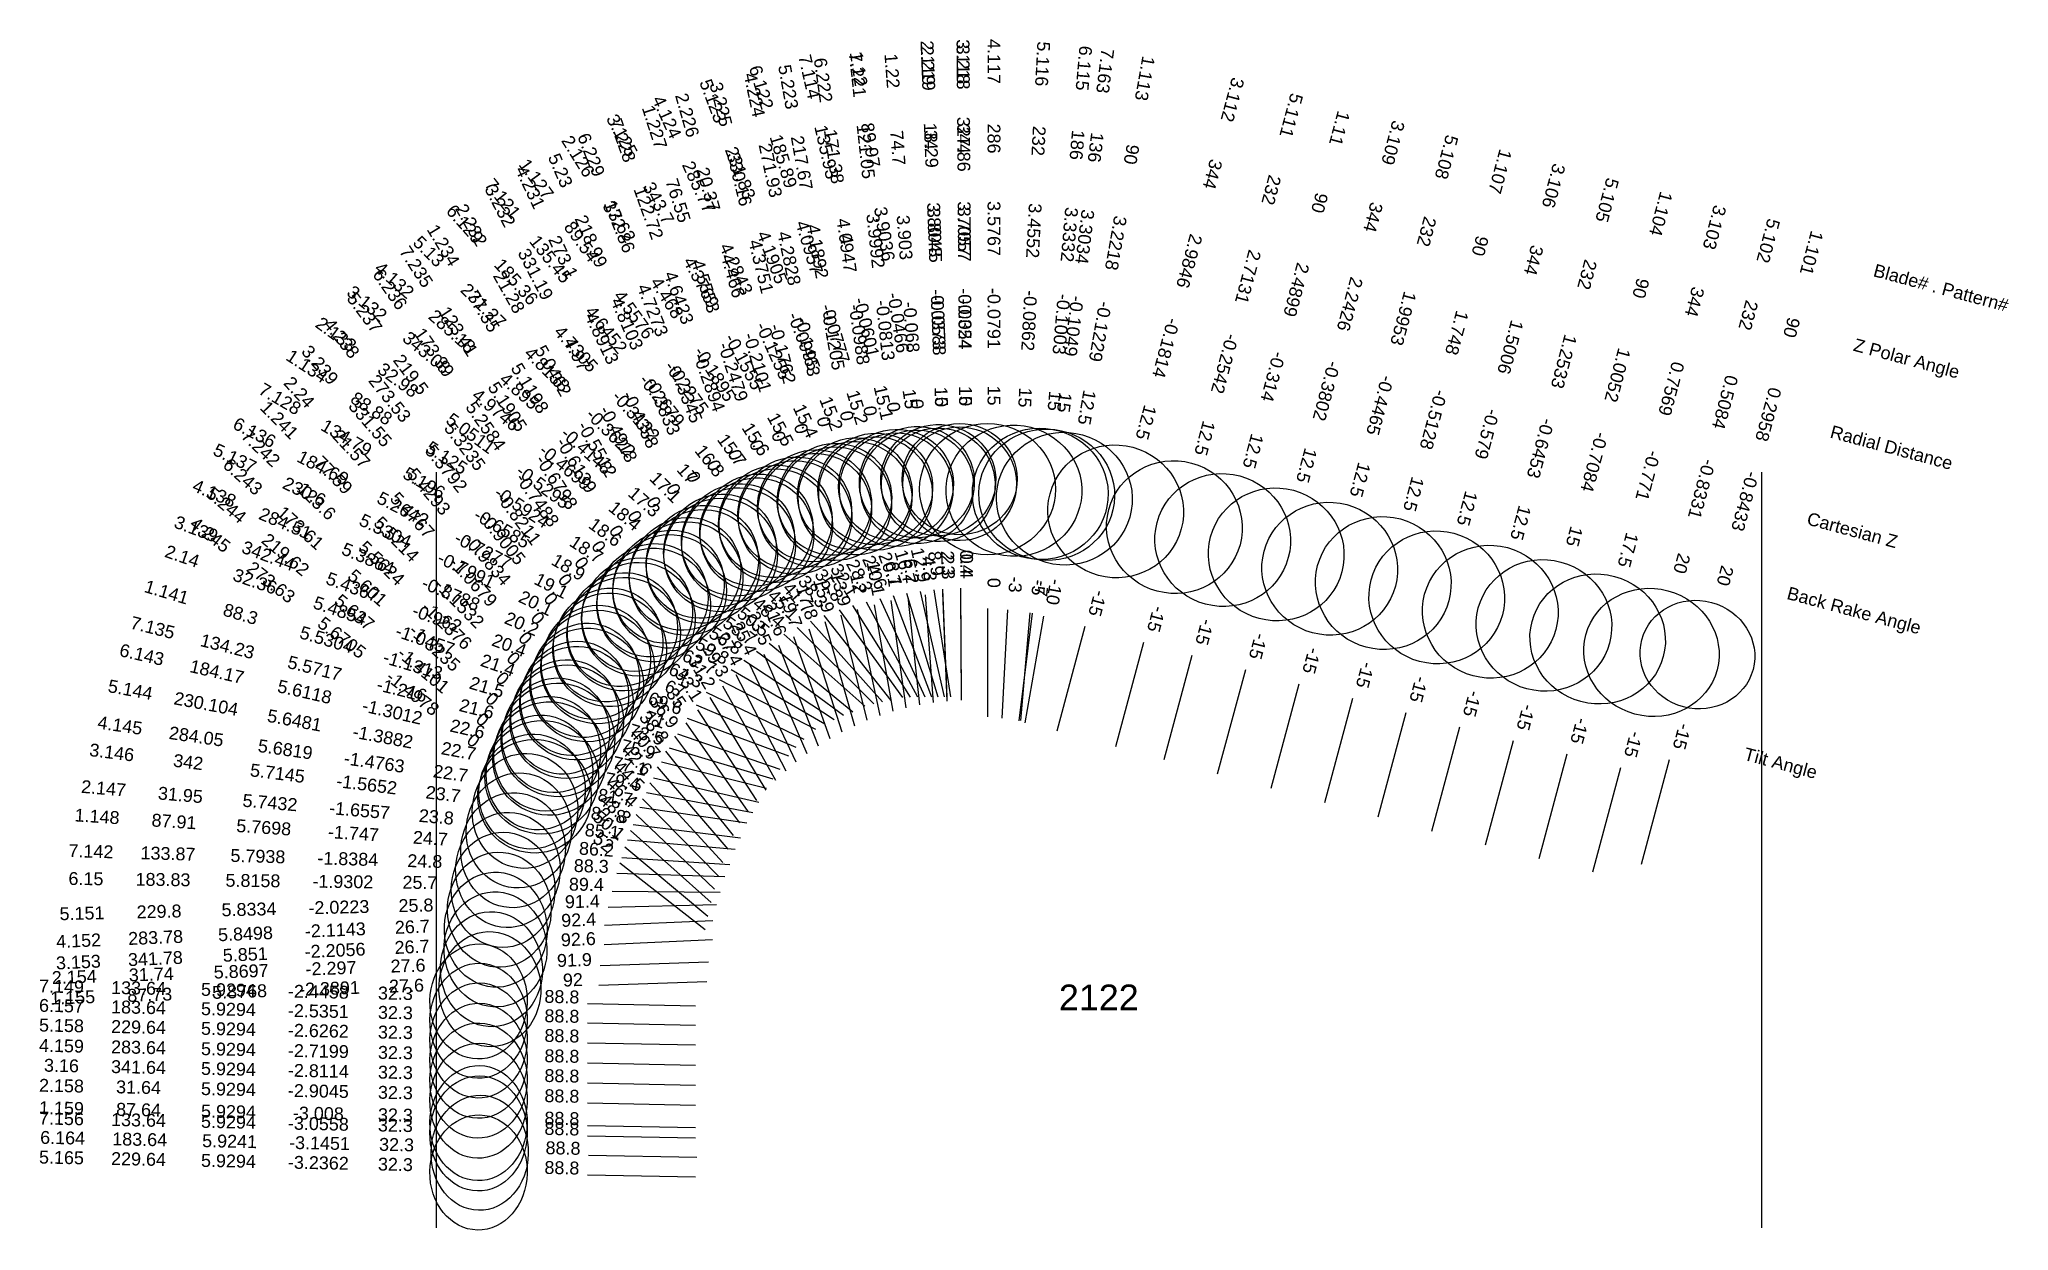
# Model space of a CAD drawing. Header units: inches. Extents: x 28.04 to 37.14, y 14.5 to 20.
import ezdxf
from ezdxf.enums import TextEntityAlignment as Align

# ---------------------------------------------------------------- set-up
doc = ezdxf.new("R2010")
doc.units = ezdxf.units.IN
doc.header["$MEASUREMENT"] = 0
for name, color, linetype, true_color in [('Blade_1', 30, 'Continuous', 0xff7f00), ('Blade_2', 7, 'Continuous', 0xcccc00), ('Blade_3', 7, 'Continuous', 0x00cc00), ('Blade_4', 7, 'Continuous', 0x00cccc), ('Blade_5', 7, 'Continuous', 0x0066cc), ('Blade_6', 190, 'Continuous', 0x7f00ff), ('Blade_7', 7, 'Continuous', 0xcc00cc)]:
    doc.layers.add(name, color=color, linetype=linetype, true_color=true_color)
doc.styles.get("Standard").update_dxf_attribs({"font": 'arial.ttf'})

msp = doc.modelspace()

# ---------------------------------------------------------------- linework, layer by layer
for p, q in [((29.875, 18), (29.875, 14.5083)), ((36, 18), (36, 14.5083))]:
    msp.add_line(p, q)
at = {"layer": 'Blade_1'}
for p, q in [((32.1344, 17.4335), (32.1719, 16.9349)), ((32.1742, 17.4559), (32.2514, 16.962)), ((31.737, 17.3642), (32.0295, 16.9587)), ((32.6824, 17.334), (32.5956, 16.8416)), ((31.5975, 17.276), (31.7504, 16.7999)), ((31.2961, 17.1316), (31.7143, 16.8575)), ((33.3674, 17.1533), (33.2379, 16.6703)), ((31.1392, 16.9584), (31.3982, 16.5307)), ((34.1093, 16.9545), (33.9798, 16.4715)), ((34.8521, 16.7589), (34.7227, 16.2759)), ((30.9523, 16.7255), (31.4316, 16.5833)), ((35.5739, 16.6704), (35.4445, 16.1874)), ((30.8291, 16.4902), (31.1795, 16.1335)), ((30.7326, 16.2199), (31.2315, 16.1871)), ((30.6264, 15.6286), (31.1261, 15.6462)), ((30.574, 14.9817), (31.0739, 14.9714))]:
    msp.add_line(p, q, dxfattribs=at)
for centre, major_axis, ratio in [((32.0964, 17.9534), (0.2628, 0.0411), 0.965718), ((32.097, 17.932), (0.2618, 0.0197), 1), ((32.7782, 17.8771), (0.3092, -0.0545), 0.976296), ((31.4424, 17.7725), (0.2157, 0.1556), 0.962524), ((31.4447, 17.7521), (0.2499, 0.0802), 1), ((33.5101, 17.686), (0.3033, -0.0813), 0.976296), ((34.252, 17.4872), (0.3033, -0.0813), 0.976296), ((30.8802, 17.3861), (0.2245, 0.136), 1), ((30.875, 17.4076), (0.1458, 0.2225), 0.947091), ((34.9948, 17.2916), (0.3033, -0.0813), 0.965926), ((35.7042, 17.1567), (0.2569, -0.0688), 0.939693), ((30.4786, 16.8468), (0.1872, 0.184), 1), ((30.4696, 16.8687), (0.0757, 0.255), 0.930517), ((30.2302, 16.253), (0.0175, 0.2654), 0.908376), ((30.1232, 15.6109), (-0.0094, 0.2658), 0.885973), ((30.0706, 14.992), (0.0055, 0.2659), 0.84566)]:
    msp.add_ellipse(centre, major_axis=major_axis, ratio=ratio, dxfattribs=at)
at = {"layer": 'Blade_2'}
for p, q in [((31.7998, 17.3841), (32.0658, 16.9607)), ((32.2154, 17.4596), (32.2355, 16.96)), ((32.2156, 17.4416), (32.2356, 16.942)), ((31.671, 17.3091), (31.808, 16.8282)), ((31.3546, 17.1723), (31.7575, 16.8762)), ((31.1985, 17.0127), (31.4432, 16.5767)), ((30.9906, 16.7901), (31.4632, 16.627)), ((30.8618, 16.564), (31.2002, 16.196)), ((30.7584, 16.3012), (31.2566, 16.2583)), ((30.6335, 15.72), (31.1332, 15.7369)), ((30.574, 15.0852), (31.0739, 15.0749))]:
    msp.add_line(p, q, dxfattribs=at)
for centre, major_axis, ratio in [((32.1952, 17.9627), (0.2658, 0.0107), 0.965926), ((32.1955, 17.9412), (0.2623, 0.0105), 1), ((31.532, 17.8105), (0.2252, 0.1415), 0.963194), ((31.534, 17.7899), (0.2525, 0.0719), 1), ((30.9538, 17.4488), (0.2289, 0.1285), 1), ((30.9489, 17.4705), (0.1575, 0.2143), 0.948014), ((30.5233, 16.9321), (0.1932, 0.1777), 1), ((30.5146, 16.9543), (0.0867, 0.2515), 0.93124), ((30.2568, 16.3443), (0.0228, 0.265), 0.91513), ((30.1303, 15.703), (-0.009, 0.2658), 0.886106), ((30.0706, 15.0955), (0.0055, 0.2659), 0.84566)]:
    msp.add_ellipse(centre, major_axis=major_axis, ratio=ratio, dxfattribs=at)
at = {"layer": 'Blade_3'}
for p, q in [((31.862, 17.4013), (32.0993, 16.9612)), ((32.2978, 17.4641), (32.3013, 16.9641)), ((32.2978, 17.446), (32.3013, 16.946)), ((31.745, 17.3384), (31.8651, 16.8531)), ((31.4141, 17.2101), (31.8001, 16.8923)), ((32.8727, 17.2859), (32.7432, 16.8029)), ((31.2601, 17.0643), (31.4902, 16.6203)), ((33.6147, 17.0871), (33.4852, 16.6041)), ((31.0353, 16.8627), (31.504, 16.6886)), ((34.3567, 16.8883), (34.2272, 16.4053)), ((35.1004, 16.6963), (34.971, 16.2133)), ((30.8968, 16.6375), (31.2228, 16.2584)), ((30.785, 16.372), (31.2811, 16.3096)), ((30.652, 15.8173), (31.1514, 15.8401)), ((30.574, 15.1783), (31.0739, 15.168))]:
    msp.add_line(p, q, dxfattribs=at)
for centre, major_axis, ratio in [((32.2943, 17.9676), (0.266, 0.0019), 0.965926), ((32.2943, 17.946), (0.2625, 0.0018), 1), ((31.6231, 17.8445), (0.2341, 0.1262), 0.963791), ((31.6249, 17.8238), (0.2548, 0.0631), 1), ((33.0154, 17.8186), (0.3033, -0.0813), 0.976296), ((33.7574, 17.6198), (0.3033, -0.0813), 0.976296), ((31.03, 17.5082), (0.2331, 0.1208), 1), ((31.0254, 17.5301), (0.1691, 0.2054), 0.94893), ((34.4994, 17.421), (0.3033, -0.0813), 0.976296), ((35.2431, 17.229), (0.3033, -0.0813), 0.953717), ((30.5707, 17.0166), (0.199, 0.1712), 1), ((30.5633, 17.038), (0.0926, 0.2494), 0.937488), ((30.2855, 16.4348), (0.0332, 0.2639), 0.915642), ((30.149, 15.7944), (-0.0121, 0.2657), 0.893549), ((30.0706, 15.1886), (0.0055, 0.2659), 0.84566)]:
    msp.add_ellipse(centre, major_axis=major_axis, ratio=ratio, dxfattribs=at)
at = {"layer": 'Blade_4'}
for p, q in [((31.925, 17.4166), (32.1328, 16.9618)), ((31.8212, 17.3646), (31.9252, 16.8755)), ((32.4233, 17.3694), (32.4233, 16.8694)), ((31.4816, 17.251), (31.8556, 16.9192)), ((31.3232, 17.1126), (31.5377, 16.6609)), ((31.0771, 16.9245), (31.5373, 16.7292)), ((30.9341, 16.7098), (31.2474, 16.3202)), ((30.8164, 16.4514), (31.3112, 16.3797)), ((30.7235, 16.1943), (31.1175, 15.8865)), ((30.6532, 15.9067), (31.1528, 15.9276)), ((30.574, 15.2698), (31.0739, 15.2595))]:
    msp.add_line(p, q, dxfattribs=at)
for centre, major_axis, ratio in [((32.4233, 17.9209), (0.314, 0), 0.965926), ((31.7157, 17.8745), (0.2419, 0.1106), 0.964324), ((31.7172, 17.8537), (0.2568, 0.0546), 1), ((31.1087, 17.5642), (0.2371, 0.1126), 1), ((31.105, 17.5852), (0.1765, 0.199), 0.954736), ((30.6208, 17.0995), (0.2046, 0.1645), 1), ((30.6136, 17.1212), (0.1039, 0.2449), 0.938259), ((30.3295, 16.5022), (0.1616, 0.2069), 1), ((30.3181, 16.5237), (0.0382, 0.2632), 0.92224), ((30.1502, 15.8857), (-0.0111, 0.2658), 0.893582), ((30.0706, 15.2801), (0.0055, 0.2659), 0.84566)]:
    msp.add_ellipse(centre, major_axis=major_axis, ratio=ratio, dxfattribs=at)
at = {"layer": 'Blade_5'}
for p, q in [((31.8985, 17.3873), (31.9862, 16.895)), ((31.9877, 17.4296), (32.1646, 16.9619)), ((32.5159, 17.3631), (32.4898, 16.8637)), ((31.5429, 17.2824), (31.8971, 16.9295)), ((33.1442, 17.2131), (33.0148, 16.7301)), ((31.389, 17.1581), (31.5884, 16.6996)), ((33.862, 17.0208), (33.7325, 16.5378)), ((31.1233, 16.9825), (31.5738, 16.7657)), ((30.9767, 16.7791), (31.2769, 16.3793)), ((34.604, 16.822), (34.4745, 16.339)), ((35.3489, 16.6342), (35.2195, 16.1512)), ((30.8468, 16.5195), (31.3384, 16.4278)), ((30.7466, 16.2692), (31.1301, 15.9484)), ((30.6699, 15.9896), (31.1698, 16.0015)), ((30.574, 15.3635), (31.0739, 15.3532)), ((30.574, 14.7535), (31.0739, 14.7432))]:
    msp.add_line(p, q, dxfattribs=at)
for centre, major_axis, ratio in [((32.5448, 17.9138), (0.3136, -0.0164), 0.965926), ((31.8095, 17.9005), (0.2488, 0.0941), 0.964789), ((31.8108, 17.8795), (0.2584, 0.046), 1), ((33.2869, 17.7458), (0.3033, -0.0813), 0.976296), ((31.1897, 17.6167), (0.2407, 0.1047), 1), ((31.1862, 17.6378), (0.1877, 0.1884), 0.955585), ((34.0047, 17.5535), (0.3033, -0.0813), 0.976296), ((34.7467, 17.3547), (0.3033, -0.0813), 0.976296), ((30.6765, 17.1789), (0.2099, 0.1576), 1), ((30.6696, 17.2009), (0.1154, 0.2397), 0.939086), ((35.4916, 17.1669), (0.3033, -0.0813), 0.939693), ((30.363, 16.5899), (0.1684, 0.2014), 1), ((30.3519, 16.6118), (0.0488, 0.2615), 0.922801), ((30.1666, 15.9777), (-0.0063, 0.2659), 0.900689), ((30.0706, 15.3738), (0.0055, 0.2659), 0.84566), ((30.0706, 14.7638), (0.0055, 0.2659), 0.84566)]:
    msp.add_ellipse(centre, major_axis=major_axis, ratio=ratio, dxfattribs=at)
at = {"layer": 'Blade_6'}
for p, q in [((31.9758, 17.4062), (32.0462, 16.9112)), ((32.0492, 17.4401), (32.1932, 16.9613)), ((31.6046, 17.3111), (31.9375, 16.9379)), ((32.6187, 17.3503), (32.5752, 16.8522)), ((31.4568, 17.2006), (31.6408, 16.7357)), ((31.1832, 17.0414), (31.6276, 16.8122)), ((31.0283, 16.8416), (31.3151, 16.4321)), ((30.8791, 16.5868), (31.3665, 16.4756)), ((30.7723, 16.3439), (31.1456, 16.0113)), ((30.6877, 16.0641), (31.1876, 16.0585)), ((30.574, 15.4546), (31.0739, 15.4443)), ((30.5793, 14.8446), (31.0792, 14.8343))]:
    msp.add_line(p, q, dxfattribs=at)
for centre, major_axis, ratio in [((31.9043, 17.9223), (0.2547, 0.0766), 0.965181), ((32.6668, 17.8997), (0.3128, -0.0274), 0.965926), ((31.9053, 17.9012), (0.2599, 0.037), 1), ((31.2727, 17.6655), (0.2441, 0.0966), 1), ((31.2695, 17.6868), (0.1985, 0.1771), 0.956391), ((30.7358, 17.2723), (0.122, 0.2364), 0.945226), ((30.7416, 17.2512), (0.215, 0.1506), 1), ((30.399, 16.6765), (0.1746, 0.196), 1), ((30.3882, 16.6988), (0.0592, 0.2593), 0.923445), ((30.1842, 16.0698), (0.003, 0.266), 0.901019), ((30.0706, 15.4649), (0.0055, 0.2659), 0.84566), ((30.0759, 14.8549), (0.0055, 0.2659), 0.84566)]:
    msp.add_ellipse(centre, major_axis=major_axis, ratio=ratio, dxfattribs=at)
at = {"layer": 'Blade_7'}
for p, q in [((32.0548, 17.4216), (32.1088, 16.9245)), ((32.112, 17.449), (32.2233, 16.9616)), ((31.6669, 17.337), (31.9767, 16.9446)), ((32.6294, 17.3477), (32.5685, 16.8514)), ((31.5263, 17.2399), (31.6948, 16.7692)), ((31.239, 17.0879), (31.6709, 16.8361)), ((31.0825, 16.9013), (31.3556, 16.4825)), ((30.9167, 16.6616), (31.4017, 16.5401)), ((30.7997, 16.4176), (31.1618, 16.0728)), ((30.7095, 16.1468), (31.2092, 16.1321)), ((30.574, 15.5439), (31.0739, 15.5336)), ((30.574, 14.9339), (31.0739, 14.9236))]:
    msp.add_line(p, q, dxfattribs=at)
for centre, major_axis, ratio in [((32, 17.9399), (0.2593, 0.0592), 0.965486), ((32.6966, 17.8951), (0.3117, -0.0383), 0.965926), ((32.0008, 17.9187), (0.261, 0.0283), 1), ((31.3548, 17.7321), (0.2087, 0.1649), 0.957152), ((31.3577, 17.7106), (0.2471, 0.0885), 1), ((30.8095, 17.3202), (0.2199, 0.1434), 1), ((30.804, 17.3415), (0.134, 0.2298), 0.946167), ((30.4376, 16.7624), (0.181, 0.1901), 1), ((30.4283, 16.784), (0.0647, 0.258), 0.929836), ((30.2062, 16.1616), (0.0078, 0.2659), 0.907952), ((30.0706, 15.5542), (0.0055, 0.2659), 0.84566), ((30.0706, 14.9442), (0.0055, 0.2659), 0.84566)]:
    msp.add_ellipse(centre, major_axis=major_axis, ratio=ratio, dxfattribs=at)

# ---------------------------------------------------------------- texts
for s, height, p in [('Blade# . Pattern#', 0.059375, (36.5206, 18.9345)), ('Z Polar Angle', 0.059375, (36.4284, 18.5904)), ('Radial Distance', 0.059375, (36.3209, 18.1889)), ('Cartesian Z', 0.059375, (36.2133, 17.7874)), ('Back Rake Angle', 0.059375, (36.1211, 17.4433)), ('Tilt Angle', 0.05937, (35.9219, 16.7))]:
    msp.add_text(s, height=height, rotation=345).set_placement(p, align=Align.MIDDLE_LEFT)
msp.add_text('2122', height=0.11875).set_placement((32.9375, 15.5729), align=Align.MIDDLE_CENTER)
at = {"layer": 'Blade_1'}
for s, height, rotation, p in [('1.12', 0.05937, 278.88863, (31.7984, 19.8587)), ('1.22', 0.05937, 274.3, (31.9526, 19.8516)), ('1.113', 0.05937, 260, (33.1214, 19.8236)), ('1.227', 0.05937, 287.8, (30.8562, 19.5849)), ('1.11', 0.05937, 255, (34.0216, 19.5952)), ('89.97', 0.05937, 278.88863, (31.8535, 19.5068)), ('74.7', 0.05937, 274.3, (31.9793, 19.4964)), ('90', 0.05937, 260, (33.0595, 19.4727)), ('1.107', 0.05937, 255, (34.7636, 19.3964)), ('1.127', 0.05937, 305.81055, (30.314, 19.3364)), ('76.55', 0.05937, 287.8, (30.9651, 19.2457)), ('3.9036', 0.05937, 278.88863, (31.9177, 19.0961)), ('90', 0.05937, 255, (33.9294, 19.251)), ('1.104', 0.05937, 255, (35.5064, 19.2008)), ('1.234', 0.05937, 301.2, (29.883, 19.0327)), ('89.54', 0.05937, 305.81055, (30.5225, 19.0475)), ('3.903', 0.05937, 274.3, (32.0105, 19.0819)), ('3.2218', 0.05937, 260, (32.9874, 19.0634)), ('1.101', 0.05937, 255, (36.2033, 19.0195)), ('90', 0.05937, 255, (34.6713, 19.0522)), ('4.5553', 0.05937, 287.8, (31.0922, 18.85)), ('2.4899', 0.05937, 255, (33.8219, 18.8496)), ('77.35', 0.05937, 301.2, (30.0675, 18.7279)), ('90', 0.05937, 255, (35.4142, 18.8566)), ('4.5576', 0.05937, 305.81055, (30.7656, 18.7105)), ('-0.0466', 0.05937, 278.88863, (31.9819, 18.6855)), ('-0.068', 0.05937, 274.3, (32.0417, 18.6675)), ('-0.1229', 0.05937, 260, (32.9152, 18.6541)), ('1.748', 0.05937, 255, (34.5638, 18.6508)), ('90', 0.05937, 255, (36.1111, 18.6754)), ('-0.2479', 0.05937, 287.8, (31.2192, 18.4543)), ('1.0052', 0.05937, 255, (35.3066, 18.4552)), ('1.134', 0.05937, 326.75981, (29.262, 18.4647)), ('5.1198', 0.05937, 301.2, (30.2828, 18.3724)), ('-0.2275', 0.05937, 305.81055, (31.0088, 18.3734)), ('-0.314', 0.05937, 255, (33.7143, 18.4481)), ('0.2958', 0.05937, 255, (36.0036, 18.2739)), ('1.241', 0.05937, 314.49999, (29.1294, 18.2198)), ('88.88', 0.05937, 326.75981, (29.56, 18.2694)), ('15', 0.05937, 278.88863, (32.0369, 18.3335)), ('0', 0.0594, 274.3, (32.0684, 18.3122)), ('12.5', 0.05937, 260, (32.8533, 18.3033)), ('-0.5128', 0.05937, 255, (34.4562, 18.2493)), ('5.125', 0.05937, 326.75981, (29.9076, 18.0416)), ('-0.6139', 0.05937, 301.2, (30.4981, 18.0169)), ('15.7', 0.05937, 305.81055, (31.2173, 18.0845)), ('0', 0.0594, 287.8, (31.3281, 18.1151)), ('12.5', 0.05937, 255, (33.6221, 18.104)), ('-0.7084', 0.05937, 255, (35.199, 18.0537)), ('77.59', 0.05937, 314.49999, (29.3791, 17.9657)), ('12.5', 0.05937, 255, (34.364, 17.9052)), ('-0.8433', 0.05937, 255, (35.896, 17.8724)), ('-0.5924', 0.05937, 326.75981, (30.2552, 17.8138)), ('5.5214', 0.05937, 314.49999, (29.6704, 17.6692)), ('0', 0.0594, 301.2, (30.6827, 17.7122)), ('15', 0.05937, 255, (35.1068, 17.7096)), ('18.7', 0.05937, 326.75981, (30.5532, 17.6185)), ('4.3', 0.05937, 274.3, (32.1255, 17.5519)), ('8.9', 0.05937, 278.88863, (32.1558, 17.5733)), ('20', 0.05937, 255, (35.8038, 17.5283)), ('1.141', 0.05937, 343.47622, (28.6207, 17.4172)), ('-1.1532', 0.05937, 314.49999, (29.9617, 17.3728)), ('35.8', 0.05937, 305.81055, (31.6675, 17.4605)), ('-10', 0.05937, 260, (32.703, 17.4509)), ('88.3', 0.05937, 343.47622, (28.9623, 17.3159)), ('17.8', 0.05937, 287.8, (31.5612, 17.3891)), ('-15', 0.05937, 255, (33.3981, 17.268)), ('5.5304', 0.05937, 343.47622, (29.3607, 17.1977)), ('56.8', 0.05937, 326.75981, (31.1968, 17.1967)), ('-1.1313', 0.05937, 343.47622, (29.7592, 17.0794)), ('0', 0.0594, 314.49999, (30.2114, 17.1187)), ('31.2', 0.05937, 301.2, (31.0777, 17.06)), ('-15', 0.05937, 255, (34.14, 17.0692)), ('21.5', 0.05937, 343.47622, (30.1007, 16.9781)), ('73.5', 0.05937, 343.47622, (30.8384, 16.7593)), ('-15', 0.05937, 255, (34.8828, 16.8736)), ('-15', 0.05937, 255, (35.6046, 16.7851)), ('44.5', 0.05937, 314.49999, (30.7459, 16.5749)), ('1.148', 0.05937, 356.23546, (28.3058, 16.3796)), ('87.91', 0.05937, 356.23546, (28.6613, 16.3562)), ('5.7698', 0.05937, 356.23546, (29.0761, 16.3289)), ('-1.747', 0.05937, 356.23546, (29.4908, 16.3016)), ('24.7', 0.05937, 356.23546, (29.8463, 16.2783)), ('86.2', 0.05937, 356.23546, (30.6141, 16.2277)), ('27.6', 0.05937, 2.0153, (29.7387, 15.5974)), ('92', 0.05937, 2.0153, (30.5077, 15.6244)), ('1.155', 0.05937, 2.0153, (28.1959, 15.5431)), ('87.73', 0.05937, 2.0153, (28.5519, 15.5556)), ('5.8768', 0.05937, 2.0153, (28.9673, 15.5702)), ('-2.3891', 0.05937, 2.0153, (29.3826, 15.5848)), ('1.159', 0.05937, 358.82426, (28.1425, 15.0316)), ('87.64', 0.05937, 358.82426, (28.4987, 15.0243)), ('5.9294', 0.05937, 358.82426, (28.9142, 15.0157)), ('-3.008', 0.05937, 358.82426, (29.3297, 15.0072)), ('32.3', 0.05937, 358.82426, (29.6859, 14.9999)), ('88.8', 0.05937, 358.82426, (30.4553, 14.9841))]:
    msp.add_text(s, height=height, rotation=rotation, dxfattribs=at).set_placement(p, align=Align.CENTER)
at = {"layer": 'Blade_2'}
for s, height, rotation, p in [('2.119', 0.05937, 272.3, (32.1178, 19.8896)), ('2.219', 0.05937, 272.3, (32.1182, 19.8647)), ('2.226', 0.05937, 285.9, (31.0067, 19.6413)), ('18.29', 0.05937, 272.3, (32.1325, 19.5087)), ('34', 0.05937, 272.3, (32.1321, 19.5337)), ('2.126', 0.05937, 302.13511, (30.5062, 19.4435)), ('20.37', 0.05937, 285.9, (31.1043, 19.2987)), ('2.232', 0.05937, 299.3, (30.0117, 19.1275)), ('33.62', 0.05937, 302.13511, (30.6957, 19.1419)), ('3.8048', 0.05937, 272.3, (32.1488, 19.1184)), ('3.8045', 0.05937, 272.3, (32.1492, 19.0934)), ('4.466', 0.05937, 285.9, (31.2181, 18.8989)), ('21.28', 0.05937, 299.3, (30.1861, 18.8168)), ('4.468', 0.05937, 302.13511, (30.9168, 18.7899)), ('-0.0373', 0.05937, 272.3, (32.1655, 18.7031)), ('-0.0588', 0.05937, 272.3, (32.1659, 18.6781)), ('2.133', 0.05937, 323.68613, (29.3949, 18.6126)), ('5.0462', 0.05937, 299.3, (30.3895, 18.4544)), ('-0.1895', 0.05937, 302.13511, (31.1378, 18.438)), ('-0.2101', 0.05937, 285.9, (31.332, 18.4992)), ('32.98', 0.05937, 323.68613, (29.682, 18.4016)), ('2.24', 0.05937, 312.59999, (29.2203, 18.3491)), ('15', 0.05937, 272.3, (32.1797, 18.3471)), ('0', 0.0594, 272.3, (32.1802, 18.3222)), ('5.0511', 0.05937, 323.68613, (30.0169, 18.1555)), ('-0.5512', 0.05937, 299.3, (30.5929, 18.0919)), ('15.6', 0.05937, 302.13511, (31.3273, 18.1363)), ('21.57', 0.05937, 312.59999, (29.4615, 18.0868)), ('0', 0.0594, 285.9, (31.4296, 18.1566)), ('-0.5295', 0.05937, 323.68613, (30.3518, 17.9093)), ('5.4767', 0.05937, 312.59999, (29.7428, 17.7809)), ('18.6', 0.05937, 323.68613, (30.6389, 17.6984)), ('0', 0.0594, 299.3, (30.7672, 17.7812)), ('2.14', 0.05937, 340.96636, (28.6915, 17.5832)), ('-1.0679', 0.05937, 312.59999, (30.0241, 17.4749)), ('32.1', 0.05937, 302.13511, (31.7366, 17.4847)), ('2.3', 0.05937, 272.3, (32.2106, 17.5783)), ('2.3', 0.05937, 272.3, (32.2108, 17.5603)), ('32.36', 0.05937, 340.96636, (29.0283, 17.467)), ('15.9', 0.05937, 285.9, (31.6385, 17.4233)), ('5.4854', 0.05937, 340.96636, (29.4212, 17.3315)), ('53.7', 0.05937, 323.68613, (31.2589, 17.2426)), ('-1.0457', 0.05937, 340.96636, (29.8141, 17.196)), ('0', 0.0594, 312.59999, (30.2653, 17.2127)), ('29.3', 0.05937, 299.3, (31.1404, 17.1163)), ('21.4', 0.05937, 340.96636, (30.1509, 17.0798)), ('71', 0.05937, 340.96636, (30.8783, 16.8288)), ('42.6', 0.05937, 312.59999, (30.7814, 16.6514)), ('2.147', 0.05937, 355.08628, (28.3354, 16.5095)), ('31.95', 0.05937, 355.08628, (28.6903, 16.479)), ('5.7432', 0.05937, 355.08628, (29.1044, 16.4434)), ('-1.6557', 0.05937, 355.08628, (29.5185, 16.4078)), ('23.8', 0.05937, 355.08628, (29.8734, 16.3773)), ('85.1', 0.05937, 355.08628, (30.6401, 16.3113)), ('27.6', 0.05937, 1.93665, (29.7458, 15.69)), ('91.9', 0.05937, 1.93665, (30.5148, 15.716)), ('2.154', 0.05937, 1.93665, (28.2029, 15.6378)), ('31.74', 0.05937, 1.93665, (28.5589, 15.6499)), ('5.8697', 0.05937, 1.93665, (28.9743, 15.6639)), ('-2.297', 0.05937, 1.93665, (29.3897, 15.678)), ('2.158', 0.05937, 358.82427, (28.1425, 15.1351)), ('31.64', 0.05937, 358.82427, (28.4987, 15.1278)), ('5.9294', 0.05937, 358.82427, (28.9142, 15.1192)), ('-2.9045', 0.05937, 358.82427, (29.3298, 15.1107)), ('32.3', 0.05937, 358.82427, (29.6859, 15.1034)), ('88.8', 0.05937, 358.82427, (30.4553, 15.0876))]:
    msp.add_text(s, height=height, rotation=rotation, dxfattribs=at).set_placement(p, align=Align.CENTER)
at = {"layer": 'Blade_3'}
for s, height, rotation, p in [('3.118', 0.05937, 270.4, (32.2808, 19.8961)), ('3.218', 0.05937, 270.4, (32.2809, 19.871)), ('3.225', 0.05937, 283.9, (31.1625, 19.6924)), ('3.112', 0.05937, 255, (33.5269, 19.7278)), ('3.125', 0.05937, 298.32944, (30.7079, 19.542)), ('327.86', 0.05937, 270.4, (32.2834, 19.5147)), ('344', 0.05937, 270.4, (32.2833, 19.5398)), ('3.109', 0.05937, 255, (34.2689, 19.529)), ('330.16', 0.05937, 283.9, (31.248, 19.3466)), ('344', 0.05937, 255, (33.4347, 19.3836)), ('3.106', 0.05937, 255, (35.011, 19.3302)), ('3.232', 0.05937, 297.4, (30.1441, 19.2172)), ('343.7', 0.05937, 298.32944, (30.877, 19.2284)), ('3.7057', 0.05937, 270.4, (32.2862, 19.1242)), ('3.7057', 0.05937, 270.4, (32.2863, 19.0991)), ('344', 0.05937, 255, (34.1767, 19.1848)), ('3.103', 0.05937, 255, (35.7547, 19.1382)), ('331.19', 0.05937, 297.4, (30.3081, 18.9009)), ('4.3751', 0.05937, 283.9, (31.3479, 18.9431)), ('2.9846', 0.05937, 255, (33.3272, 18.9822)), ('344', 0.05937, 255, (34.9187, 18.986)), ('4.3769', 0.05937, 298.32944, (31.0742, 18.8626)), ('3.132', 0.05937, 320.53381, (29.5366, 18.7559)), ('-0.0324', 0.05937, 270.4, (32.2891, 18.7086)), ('2.2426', 0.05937, 255, (34.0692, 18.7834)), ('344', 0.05937, 255, (35.6625, 18.794)), ('-0.054', 0.05937, 270.4, (32.2892, 18.6835)), ('-0.1762', 0.05937, 283.9, (31.4477, 18.5397)), ('-0.1814', 0.05937, 255, (33.2196, 18.5807)), ('1.5006', 0.05937, 255, (34.8112, 18.5846)), ('3.239', 0.05937, 310.69999, (29.3155, 18.476)), ('343.08', 0.05937, 320.53381, (29.8116, 18.5295)), ('4.97', 0.05937, 297.4, (30.4993, 18.5319)), ('-0.1555', 0.05937, 298.32944, (31.2715, 18.4968)), ('-0.3802', 0.05937, 255, (33.9616, 18.3819)), ('0.7569', 0.05937, 255, (35.5549, 18.3926)), ('15', 0.05937, 270.4, (32.2916, 18.3523)), ('331.55', 0.05937, 310.69999, (29.5478, 18.2059)), ('4.9746', 0.05937, 320.53381, (30.1325, 18.2653)), ('-0.4918', 0.05937, 297.4, (30.6906, 18.1629)), ('0', 0.0594, 270.4, (32.2917, 18.3272)), ('12.5', 0.05937, 255, (33.1274, 18.2366)), ('15.5', 0.05937, 298.32944, (31.4405, 18.1832)), ('0', 0.0594, 283.9, (31.5333, 18.1939)), ('-0.579', 0.05937, 255, (34.7036, 18.1831)), ('-0.4699', 0.05937, 320.53381, (30.4533, 18.0011)), ('12.5', 0.05937, 255, (33.8694, 18.0378)), ('-0.771', 0.05937, 255, (35.4473, 17.9911)), ('5.4293', 0.05937, 310.69999, (29.8188, 17.8908)), ('18.4', 0.05937, 320.53381, (30.7284, 17.7747)), ('0', 0.0594, 297.4, (30.8546, 17.8466)), ('12.5', 0.05937, 255, (34.6114, 17.839)), ('3.139', 0.05937, 339.62371, (28.7555, 17.7095)), ('342.44', 0.05937, 339.62371, (29.0894, 17.5854)), ('-0.9834', 0.05937, 310.69999, (30.0898, 17.5757)), ('17.5', 0.05937, 255, (35.3551, 17.647)), ('28.3', 0.05937, 298.32944, (31.8057, 17.5058)), ('0.4', 0.05937, 270.4, (32.297, 17.5829)), ('0.4', 0.05937, 270.4, (32.297, 17.5648)), ('5.4367', 0.05937, 339.62371, (29.479, 17.4407)), ('13.9', 0.05937, 283.9, (31.7165, 17.4537)), ('-15', 0.05937, 255, (32.9034, 17.4006)), ('-0.962', 0.05937, 339.62371, (29.8687, 17.296)), ('0', 0.0594, 310.69999, (30.3221, 17.3056)), ('50.5', 0.05937, 320.53381, (31.3224, 17.2855)), ('20.4', 0.05937, 339.62371, (30.2026, 17.172)), ('27.4', 0.05937, 297.4, (31.2055, 17.1697)), ('-15', 0.05937, 255, (33.6454, 17.2018)), ('-15', 0.05937, 255, (34.3874, 17.003)), ('69.6', 0.05937, 339.62371, (30.924, 16.904)), ('-15', 0.05937, 255, (35.1311, 16.811)), ('40.7', 0.05937, 310.69999, (30.8194, 16.7275)), ('3.146', 0.05937, 352.83249, (28.3721, 16.6754)), ('342', 0.05937, 352.83249, (28.7255, 16.631)), ('5.7145', 0.05937, 352.83249, (29.1379, 16.5791)), ('-1.5652', 0.05937, 352.83249, (29.5503, 16.5273)), ('23.7', 0.05937, 352.83249, (29.9037, 16.4828)), ('82.8', 0.05937, 352.83249, (30.6672, 16.3868)), ('26.7', 0.05937, 2.6113, (29.7646, 15.7769)), ('92.6', 0.05937, 2.6113, (30.5333, 15.8119)), ('3.153', 0.05937, 2.6113, (28.2225, 15.7065)), ('341.78', 0.05937, 2.6113, (28.5784, 15.7228)), ('5.851', 0.05937, 2.6113, (28.9936, 15.7417)), ('-2.2056', 0.05937, 2.6113, (29.4088, 15.7606)), ('3.16', 0.05937, 358.82426, (28.1425, 15.2282)), ('341.64', 0.05937, 358.82426, (28.4987, 15.2209)), ('5.9294', 0.05937, 358.82426, (28.9142, 15.2123)), ('-2.8114', 0.05937, 358.82426, (29.3298, 15.2038)), ('32.3', 0.05937, 358.82426, (29.6859, 15.1965)), ('88.8', 0.05937, 358.82426, (30.4553, 15.1807))]:
    msp.add_text(s, height=height, rotation=rotation, dxfattribs=at).set_placement(p, align=Align.CENTER)
at = {"layer": 'Blade_4'}
for s, height, rotation, p in [('4.117', 0.05937, 270, (32.4233, 19.8974)), ('4.224', 0.05937, 282, (31.317, 19.7366)), ('4.124', 0.05937, 294.55924, (30.9141, 19.6285)), ('286', 0.05937, 270, (32.4233, 19.5411)), ('271.93', 0.05937, 282, (31.3911, 19.3881)), ('4.231', 0.05937, 295.4, (30.283, 19.3032)), ('285.77', 0.05937, 294.55924, (31.0622, 19.3045)), ('3.5767', 0.05937, 270, (32.4233, 19.1255)), ('273.1', 0.05937, 295.4, (30.4358, 18.9814)), ('4.2843', 0.05937, 294.55924, (31.235, 18.9265)), ('4.2828', 0.05937, 282, (31.4775, 18.9816)), ('4.132', 0.05937, 318.42078, (29.6624, 18.8651)), ('-0.0791', 0.05937, 270, (32.4233, 18.7099)), ('4.238', 0.05937, 308.79999, (29.4145, 18.5997)), ('285.18', 0.05937, 318.42078, (29.9289, 18.6286)), ('4.8913', 0.05937, 295.4, (30.6141, 18.6059)), ('-0.1255', 0.05937, 294.55924, (31.4077, 18.5485)), ('-0.1463', 0.05937, 282, (31.5639, 18.575)), ('273.53', 0.05937, 308.79999, (29.6378, 18.3221)), ('4.895', 0.05937, 318.42078, (30.2398, 18.3528)), ('15', 0.05937, 270, (32.4233, 18.3536)), ('-0.4358', 0.05937, 295.4, (30.7924, 18.2305)), ('15.4', 0.05937, 294.55924, (31.5558, 18.2244)), ('0', 0.0594, 282, (31.638, 18.2266)), ('5.3792', 0.05937, 308.79999, (29.8982, 17.9982)), ('-0.4148', 0.05937, 318.42078, (30.5507, 18.077)), ('4.138', 0.05937, 337.005, (28.8383, 17.8746)), ('0', 0.0594, 295.4, (30.9452, 17.9086)), ('17.3', 0.05937, 318.42078, (30.8172, 17.8405)), ('4.245', 0.05937, 321.99999, (28.8126, 17.6873)), ('284.51', 0.05937, 337.005, (29.1663, 17.7354)), ('-0.9005', 0.05937, 308.79999, (30.1586, 17.6743)), ('5.3864', 0.05937, 337.005, (29.5489, 17.573)), ('273.63', 0.05937, 321.99999, (29.0933, 17.468)), ('24.6', 0.05937, 294.55924, (31.8756, 17.5246)), ('-0.8788', 0.05937, 337.005, (29.9315, 17.4107)), ('12', 0.05937, 282, (31.7965, 17.4807)), ('0', 0.0594, 270, (32.4233, 17.4882)), ('0', 0.0594, 308.79999, (30.3819, 17.3966)), ('48.4', 0.05937, 318.42078, (31.3928, 17.3299)), ('5.6705', 0.05937, 321.99999, (29.4208, 17.2121)), ('20.2', 0.05937, 337.005, (30.2594, 17.2715)), ('25.4', 0.05937, 295.4, (31.2723, 17.2198)), ('-1.4978', 0.05937, 321.99999, (29.7483, 16.9562)), ('67', 0.05937, 337.005, (30.9678, 16.9709)), ('4.145', 0.05937, 351.74831, (28.4095, 16.8005)), ('38.8', 0.05937, 308.79999, (30.8596, 16.8024)), ('284.05', 0.05937, 351.74831, (28.7621, 16.7493)), ('5.6819', 0.05937, 351.74831, (29.1734, 16.6897)), ('0', 0.0594, 321.99999, (30.029, 16.7369)), ('-1.4763', 0.05937, 351.74831, (29.5848, 16.63)), ('22.7', 0.05937, 351.74831, (29.9373, 16.5789)), ('81.7', 0.05937, 351.74831, (30.6988, 16.4685)), ('52', 0.05937, 321.99999, (30.6299, 16.2674)), ('26.7', 0.05937, 2.39112, (29.7658, 15.8696)), ('92.4', 0.05937, 2.39112, (30.5346, 15.9017)), ('4.152', 0.05937, 2.39112, (28.2234, 15.8052)), ('283.78', 0.05937, 2.39112, (28.5793, 15.8201)), ('5.8498', 0.05937, 2.39112, (28.9946, 15.8374)), ('-2.1143', 0.05937, 2.39112, (29.4098, 15.8548)), ('4.159', 0.05937, 358.82426, (28.1425, 15.3197)), ('283.64', 0.05937, 358.82426, (28.4987, 15.3124)), ('5.9294', 0.05937, 358.82426, (28.9142, 15.3038)), ('-2.7199', 0.05937, 358.82426, (29.3298, 15.2953)), ('32.3', 0.05937, 358.82426, (29.6859, 15.288)), ('88.8', 0.05937, 358.82426, (30.4553, 15.2722))]:
    msp.add_text(s, height=height, rotation=rotation, dxfattribs=at).set_placement(p, align=Align.CENTER)
at = {"layer": 'Blade_5'}
for s, height, rotation, p in [('5.116', 0.05937, 267, (32.6482, 19.8876)), ('5.223', 0.05937, 280.1, (31.4732, 19.7747)), ('5.123', 0.05937, 290.726, (31.127, 19.7042)), ('5.111', 0.05937, 255, (33.7985, 19.655)), ('232', 0.05937, 267, (32.6296, 19.5318)), ('231.83', 0.05937, 290.726, (31.2531, 19.371)), ('217.67', 0.05937, 280.1, (31.5357, 19.424)), ('5.108', 0.05937, 255, (34.5162, 19.4627)), ('5.23', 0.05937, 293.5, (30.4221, 19.382)), ('232', 0.05937, 255, (33.7063, 19.3108)), ('5.105', 0.05937, 255, (35.2583, 19.2639)), ('3.4552', 0.05937, 267, (32.6078, 19.1168)), ('218.99', 0.05937, 293.5, (30.5641, 19.0553)), ('4.1892', 0.05937, 280.1, (31.6086, 19.0148)), ('232', 0.05937, 255, (34.424, 19.1185)), ('5.102', 0.05937, 255, (36.0032, 19.0761)), ('5.13', 0.05937, 315.10575, (29.82, 18.9989)), ('4.1905', 0.05937, 290.726, (31.4002, 18.9823)), ('2.7131', 0.05937, 255, (33.5987, 18.9094)), ('232', 0.05937, 255, (35.166, 18.9197)), ('231.27', 0.05937, 315.10575, (30.0724, 18.7475)), ('5.237', 0.05937, 306.89999, (29.5206, 18.7183)), ('4.8103', 0.05937, 293.5, (30.7299, 18.6742)), ('-0.0862', 0.05937, 267, (32.5861, 18.7017)), ('1.9953', 0.05937, 255, (34.3165, 18.7171)), ('232', 0.05937, 255, (35.911, 18.7319)), ('-0.0995', 0.05937, 290.726, (31.5472, 18.5935)), ('-0.1205', 0.05937, 280.1, (31.6815, 18.6056)), ('-0.2542', 0.05937, 255, (33.4911, 18.5079)), ('1.2533', 0.05937, 255, (35.0585, 18.5183)), ('219.5', 0.05937, 306.89999, (29.7345, 18.4334)), ('4.8138', 0.05937, 315.10575, (30.3668, 18.4541)), ('-0.3833', 0.05937, 293.5, (30.8956, 18.293)), ('15', 0.05937, 267, (32.5674, 18.346)), ('-0.4465', 0.05937, 255, (34.2089, 18.3156)), ('0.5084', 0.05937, 255, (35.8034, 18.3305)), ('15.2', 0.05937, 290.726, (31.6733, 18.2604)), ('5.3235', 0.05937, 306.89999, (29.9841, 18.1011)), ('-0.3622', 0.05937, 315.10575, (30.6613, 18.1608)), ('0', 0.0594, 280.1, (31.7439, 18.2549)), ('12.5', 0.05937, 255, (33.3989, 18.1638)), ('-0.6453', 0.05937, 255, (34.9509, 18.1168)), ('5.137', 0.05937, 334.29924, (28.9319, 18.0372)), ('12.5', 0.05937, 255, (34.1167, 17.9715)), ('-0.8331', 0.05937, 255, (35.6958, 17.929)), ('5.244', 0.05937, 320.09999, (28.8862, 17.8247)), ('230.6', 0.05937, 334.29924, (29.2529, 17.8827)), ('17.1', 0.05937, 315.10575, (30.9136, 17.9094)), ('0', 0.0594, 293.5, (31.0377, 17.9663)), ('-0.8211', 0.05937, 306.89999, (30.2336, 17.7687)), ('12.5', 0.05937, 255, (34.8587, 17.7727)), ('5.3304', 0.05937, 334.29924, (29.6274, 17.7025)), ('219.62', 0.05937, 320.09999, (29.1595, 17.5962)), ('-0.7991', 0.05937, 334.29924, (30.0019, 17.5222)), ('10.1', 0.05937, 280.1, (31.8777, 17.5042)), ('20.7', 0.05937, 290.726, (31.9457, 17.5406)), ('20', 0.05937, 255, (35.6036, 17.5849)), ('0', 0.0594, 306.89999, (30.4475, 17.4838)), ('-3', 0.05937, 267, (32.5222, 17.4816)), ('5.637', 0.05937, 320.09999, (29.4783, 17.3295)), ('20.1', 0.05937, 334.29924, (30.3229, 17.3678)), ('45.1', 0.05937, 315.10575, (31.4587, 17.3662)), ('23.5', 0.05937, 293.5, (31.3417, 17.267)), ('-15', 0.05937, 255, (33.1749, 17.3278)), ('-1.4101', 0.05937, 320.09999, (29.7972, 17.0629)), ('64.3', 0.05937, 334.29924, (31.0163, 17.034)), ('-15', 0.05937, 255, (33.8927, 17.1355)), ('5.144', 0.05937, 349.435, (28.4561, 16.9654)), ('230.104', 0.05937, 349.435, (28.8063, 16.9001)), ('36.9', 0.05937, 306.89999, (30.9054, 16.8741)), ('-15', 0.05937, 255, (34.6347, 16.9367)), ('5.6481', 0.05937, 349.435, (29.2149, 16.8239)), ('0', 0.0594, 320.09999, (30.0705, 16.8344)), ('-1.3882', 0.05937, 349.435, (29.6234, 16.7477)), ('22.7', 0.05937, 349.435, (29.9737, 16.6823)), ('-15', 0.05937, 255, (35.3796, 16.7489)), ('79.4', 0.05937, 349.435, (30.7301, 16.5413)), ('50.1', 0.05937, 320.09999, (30.6555, 16.3453)), ('-2.0223', 0.05937, 1.36001, (29.4258, 15.9601)), ('25.8', 0.05937, 1.36001, (29.7819, 15.9686)), ('91.4', 0.05937, 1.36001, (30.5512, 15.9868)), ('5.151', 0.05937, 1.36001, (28.2386, 15.9319)), ('229.8', 0.05937, 1.36001, (28.5948, 15.9404)), ('5.8334', 0.05937, 1.36001, (29.0103, 15.9502)), ('5.158', 0.05937, 358.82427, (28.1425, 15.4134)), ('229.64', 0.05937, 358.82427, (28.4987, 15.4061)), ('5.9294', 0.05937, 358.82427, (28.9142, 15.3975)), ('-2.6262', 0.05937, 358.82427, (29.3298, 15.389)), ('32.3', 0.05937, 358.82427, (29.6859, 15.3817)), ('88.8', 0.05937, 358.82427, (30.4553, 15.3659)), ('5.165', 0.05937, 358.82427, (28.1425, 14.8034)), ('229.64', 0.05937, 358.82427, (28.4987, 14.7961)), ('5.9294', 0.05937, 358.82427, (28.9142, 14.7875)), ('-3.2362', 0.05937, 358.82427, (29.3298, 14.779)), ('32.3', 0.05937, 358.82427, (29.6859, 14.7717)), ('88.8', 0.05937, 358.82427, (30.4553, 14.7559))]:
    msp.add_text(s, height=height, rotation=rotation, dxfattribs=at).set_placement(p, align=Align.CENTER)
at = {"layer": 'Blade_6'}
for s, height, rotation, p in [('6.115', 0.05937, 265, (32.8391, 19.8687)), ('6.122', 0.05937, 286.7319, (31.3491, 19.7692)), ('6.222', 0.05937, 278.1, (31.6341, 19.807)), ('171.38', 0.05937, 278.1, (31.6843, 19.4543)), ('186', 0.05937, 265, (32.808, 19.5138)), ('6.229', 0.05937, 291.6, (30.5641, 19.4553)), ('185.89', 0.05937, 286.7319, (31.4516, 19.428)), ('6.129', 0.05937, 311.73269, (29.9858, 19.126)), ('172.86', 0.05937, 291.6, (30.6952, 19.1241)), ('3.3332', 0.05937, 265, (32.7718, 19.0997)), ('4.0957', 0.05937, 286.7319, (31.5713, 19.03)), ('4.0947', 0.05937, 278.1, (31.7429, 19.0428)), ('6.236', 0.05937, 304.99999, (29.6374, 18.8281)), ('185.36', 0.05937, 311.73269, (30.2229, 18.8601)), ('4.7273', 0.05937, 291.6, (30.8482, 18.7377)), ('-0.0777', 0.05937, 286.7319, (31.691, 18.6319)), ('-0.0988', 0.05937, 278.1, (31.8014, 18.6313)), ('-0.1003', 0.05937, 265, (32.7356, 18.6857)), ('173.39', 0.05937, 304.99999, (29.8418, 18.5362)), ('4.7305', 0.05937, 311.73269, (30.4996, 18.5499)), ('-0.3345', 0.05937, 291.6, (31.0012, 18.3512)), ('5.2584', 0.05937, 304.99999, (30.0801, 18.1958)), ('-0.3132', 0.05937, 311.73269, (30.7762, 18.2398)), ('15.2', 0.05937, 286.7319, (31.7935, 18.2908)), ('0', 0.0594, 278.1, (31.8516, 18.2786)), ('15', 0.05937, 265, (32.7045, 18.3308)), ('6.136', 0.05937, 332.70903, (29.0219, 18.1565)), ('6.243', 0.05937, 318.29999, (28.9617, 17.9571)), ('184.69', 0.05937, 332.70903, (29.3385, 17.9932)), ('17', 0.05937, 311.73269, (31.0134, 17.9739)), ('0', 0.0594, 291.6, (31.1324, 18.02)), ('-0.7488', 0.05937, 304.99999, (30.3185, 17.8553)), ('5.2642', 0.05937, 332.70903, (29.7079, 17.8026)), ('173.61', 0.05937, 318.29999, (29.2277, 17.7201)), ('-0.7277', 0.05937, 332.70903, (30.0773, 17.6121)), ('0', 0.0594, 304.99999, (30.5229, 17.5635)), ('8.1', 0.05937, 278.1, (31.9591, 17.5237)), ('16.7', 0.05937, 286.7319, (32.0151, 17.5538)), ('5.601', 0.05937, 318.29999, (29.538, 17.4436)), ('19.1', 0.05937, 332.70903, (30.3939, 17.4487)), ('41.7', 0.05937, 311.73269, (31.5256, 17.3997)), ('-5', 0.05937, 265, (32.6291, 17.4686)), ('21.6', 0.05937, 291.6, (31.4131, 17.311)), ('6.143', 0.05937, 347.14918, (28.508, 17.1277)), ('-1.3235', 0.05937, 318.29999, (29.8483, 17.1671)), ('184.17', 0.05937, 347.14918, (28.8553, 17.0485)), ('62.7', 0.05937, 332.70903, (31.0777, 17.0959)), ('5.6118', 0.05937, 347.14918, (29.2605, 16.956)), ('-1.3012', 0.05937, 347.14918, (29.6657, 16.8636)), ('0', 0.0594, 318.29999, (30.1143, 16.9301)), ('35', 0.05937, 304.99999, (30.9602, 16.9389)), ('22.6', 0.05937, 347.14918, (30.0131, 16.7844)), ('77.1', 0.05937, 347.14918, (30.7633, 16.6132)), ('48.3', 0.05937, 318.29999, (30.6836, 16.4229)), ('6.15', 0.05937, 359.35269, (28.2558, 16.0916)), ('183.83', 0.05937, 359.35269, (28.612, 16.0876)), ('5.8158', 0.05937, 359.35269, (29.0276, 16.0829)), ('-1.9302', 0.05937, 359.35269, (29.4432, 16.0782)), ('25.7', 0.05937, 359.35269, (29.7995, 16.0741)), ('89.4', 0.05937, 359.35269, (30.5689, 16.0654)), ('6.157', 0.05937, 358.82426, (28.1425, 15.5045)), ('183.64', 0.05937, 358.82426, (28.4987, 15.4972)), ('5.9294', 0.05937, 358.82426, (28.9142, 15.4886)), ('-2.5351', 0.05937, 358.82426, (29.3298, 15.4801)), ('32.3', 0.05937, 358.82426, (29.6859, 15.4728)), ('88.8', 0.05937, 358.82426, (30.4553, 15.457)), ('6.164', 0.05937, 358.82427, (28.1478, 14.8945)), ('183.64', 0.05937, 358.82427, (28.504, 14.8872)), ('5.9241', 0.05937, 358.82427, (28.9195, 14.8786)), ('-3.1451', 0.05937, 358.82427, (29.3351, 14.8701)), ('32.3', 0.05937, 358.82427, (29.6912, 14.8628)), ('88.8', 0.05937, 358.82427, (30.4606, 14.847))]:
    msp.add_text(s, height=height, rotation=rotation, dxfattribs=at).set_placement(p, align=Align.CENTER)
at = {"layer": 'Blade_7'}
for s, height, rotation, p in [('7.221', 0.05937, 276.2, (31.7929, 19.8324)), ('7.163', 0.05937, 263, (32.9375, 19.8569)), ('7.114', 0.05937, 282.85613, (31.5709, 19.8201)), ('7.228', 0.05937, 289.7, (30.7088, 19.523)), ('135.93', 0.05937, 282.85613, (31.6502, 19.4727)), ('121.05', 0.05937, 276.2, (31.8314, 19.4782)), ('136', 0.05937, 263, (32.8941, 19.5033)), ('7.121', 0.05937, 308.30093, (30.1595, 19.2455)), ('122.72', 0.05937, 289.7, (30.8289, 19.1876)), ('3.3034', 0.05937, 263, (32.8434, 19.0907)), ('3.9992', 0.05937, 276.2, (31.8763, 19.0651)), ('7.235', 0.05937, 303.1, (29.7582, 18.9328)), ('135.45', 0.05937, 308.30093, (30.3803, 18.9659)), ('4', 0.0594, 282.85613, (31.7426, 19.0675)), ('4.6423', 0.05937, 289.7, (30.969, 18.7963)), ('123.41', 0.05937, 303.1, (29.9528, 18.6344)), ('4.6452', 0.05937, 308.30093, (30.6379, 18.6398)), ('-0.0601', 0.05937, 282.85613, (31.8351, 18.6623)), ('-0.0813', 0.05937, 276.2, (31.9211, 18.6519)), ('-0.1049', 0.05937, 263, (32.7928, 18.6782)), ('-0.2894', 0.05937, 289.7, (31.1091, 18.405)), ('7.128', 0.05937, 329.75743, (29.138, 18.3128)), ('5.1905', 0.05937, 303.1, (30.1798, 18.2862)), ('-0.2679', 0.05937, 308.30093, (30.8955, 18.3136)), ('15.1', 0.05937, 282.85613, (31.9144, 18.315)), ('0', 0.0594, 276.2, (31.9596, 18.2977)), ('15', 0.05937, 263, (32.7493, 18.3246)), ('134.79', 0.05937, 329.75743, (29.4457, 18.1334)), ('7.242', 0.05937, 316.39999, (29.0436, 18.0899)), ('16.8', 0.05937, 308.30093, (31.1163, 18.034)), ('5.196', 0.05937, 329.75743, (29.8048, 17.924)), ('-0.6798', 0.05937, 303.1, (30.4067, 17.938)), ('0', 0.0594, 289.7, (31.2292, 18.0696)), ('123.6', 0.05937, 316.39999, (29.3016, 17.8442)), ('-0.6585', 0.05937, 329.75743, (30.1638, 17.7147)), ('5.5624', 0.05937, 316.39999, (29.6026, 17.5576)), ('0', 0.0594, 303.1, (30.6013, 17.6396)), ('18.9', 0.05937, 329.75743, (30.4716, 17.5353)), ('6.2', 0.05937, 276.2, (32.042, 17.5396)), ('12.9', 0.05937, 282.85613, (32.0856, 17.5648)), ('38.3', 0.05937, 308.30093, (31.5933, 17.4302)), ('-7', 0.05937, 263, (32.6439, 17.4656)), ('-1.2376', 0.05937, 316.39999, (29.9036, 17.271)), ('19.7', 0.05937, 289.7, (31.4863, 17.3517)), ('7.135', 0.05937, 345.93184, (28.5576, 17.2528)), ('134.23', 0.05937, 345.93184, (28.9032, 17.1662)), ('59.8', 0.05937, 329.75743, (31.1364, 17.1477)), ('5.5717', 0.05937, 345.93184, (29.3063, 17.0651)), ('-1.216', 0.05937, 345.93184, (29.7095, 16.9641)), ('0', 0.0594, 316.39999, (30.1615, 17.0253)), ('33.1', 0.05937, 303.1, (31.0177, 17.0008)), ('21.6', 0.05937, 345.93184, (30.0551, 16.8775)), ('75.9', 0.05937, 345.93184, (30.8015, 16.6905)), ('46.4', 0.05937, 316.39999, (30.7137, 16.4995)), ('7.142', 0.05937, 358.31336, (28.2785, 16.2184)), ('133.87', 0.05937, 358.31336, (28.6346, 16.2079)), ('5.7938', 0.05937, 358.31336, (29.0501, 16.1956)), ('-1.8384', 0.05937, 358.31336, (29.4655, 16.1834)), ('24.8', 0.05937, 358.31336, (29.8216, 16.1729)), ('88.3', 0.05937, 358.31336, (30.5908, 16.1503)), ('7.149', 0.05937, 358.82426, (28.1425, 15.5938)), ('133.64', 0.05937, 358.82426, (28.4987, 15.5865)), ('5.9294', 0.05937, 358.82426, (28.9142, 15.5779)), ('-2.4458', 0.05937, 358.82426, (29.3298, 15.5694)), ('32.3', 0.05937, 358.82426, (29.6859, 15.5621)), ('88.8', 0.05937, 358.82426, (30.4553, 15.5463)), ('7.156', 0.05937, 358.82426, (28.1425, 14.9838)), ('133.64', 0.05937, 358.82426, (28.4987, 14.9765)), ('5.9294', 0.05937, 358.82426, (28.9142, 14.9679)), ('-3.0558', 0.05937, 358.82426, (29.3298, 14.9594)), ('32.3', 0.05937, 358.82426, (29.6859, 14.9521)), ('88.8', 0.05937, 358.82426, (30.4553, 14.9363))]:
    msp.add_text(s, height=height, rotation=rotation, dxfattribs=at).set_placement(p, align=Align.CENTER)

doc.saveas('drawing.dxf')
